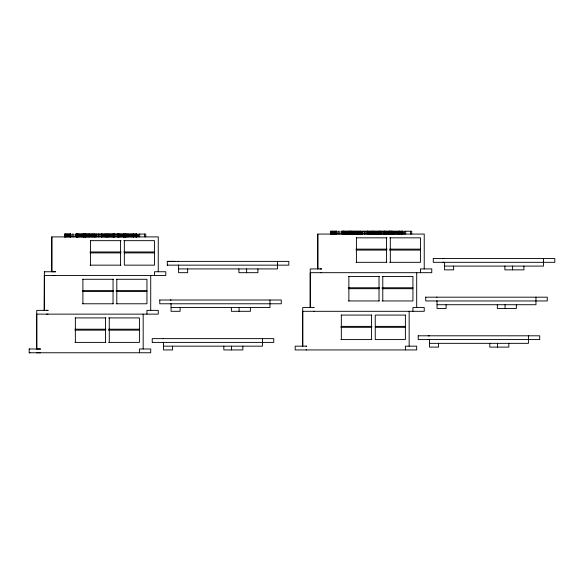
<?xml version="1.0" encoding="UTF-8"?>
<svg xmlns="http://www.w3.org/2000/svg" width="584" height="584" viewBox="0 0 584 584"><rect width="100%" height="100%" fill="white"/><g stroke="black" fill="none" stroke-linecap="round" stroke-linejoin="round"><path stroke-width="0.88" d="M139.415 352.758L139.415 348.991L150.716 348.991L150.716 352.758L29.2 352.765L29.2 348.991L29.572 348.991M29.2 348.991L40.508 348.991L36.734 348.991L36.734 310.367L48.041 310.367L46.625 310.367M44.369 271.743L44.274 310.367L44.369 275.517M51.808 236.892L51.808 271.743L51.808 236.892L158.257 236.892L158.257 271.743M152.227 342.399L152.234 338.632L273.75 338.632L273.75 342.399L152.322 342.399M167.301 265.151L167.301 261.384L288.825 261.384L288.825 265.151L167.301 265.151L167.674 265.151M317.791 234.067L317.791 268.917L317.791 234.067L424.232 234.067L424.232 268.917M444.585 258.559L442.453 258.559M178.609 261.384L178.237 261.384M321.558 272.684L320.733 272.684M55.575 275.517L52.648 275.517M437.051 297.183L436.679 297.183M171.068 300.008L170.251 300.008M314.017 311.308L313.644 311.308M48.041 314.134L46.625 314.141M429.51 335.8L428.094 335.807M163.535 338.632L163.162 338.632M306.483 349.933L306.111 349.933M40.508 352.758L36.734 352.765M178.237 265.151L178.609 265.151L178.609 272.684L187.654 272.684L187.654 268.917M436.679 300.95L437.051 300.95L437.051 308.483L446.096 308.483L446.096 304.717M313.644 307.542L314.017 307.542L302.716 307.542L302.716 346.166L302.716 311.308L424.232 311.308L424.232 307.542L412.932 307.542L412.932 311.308M163.162 342.399L163.535 342.399L163.535 349.933L172.579 349.933L172.579 346.166M306.111 346.166L306.483 346.166L295.175 346.166L295.175 349.933L416.699 349.933L416.699 346.166L405.391 346.166L405.391 349.933M373.526 231.235L402.945 231.235L402.945 234.067M136.97 236.892L136.97 234.067L107.544 234.067L107.602 236.892M356.262 237.834L387.002 237.834M389.718 237.834L420.465 237.834L420.465 262.326L389.616 262.326M90.279 240.659L121.027 240.659M123.742 240.659L154.49 240.659L154.49 265.151L124.341 265.151L124.341 240.659M356.036 249.134L387.002 249.134M389.616 249.134L420.465 249.134M356.036 250.076L386.893 250.076M389.616 250.076L420.465 250.076M90.06 251.967L121.027 251.967M123.742 251.967L154.49 251.967M90.06 252.908L120.91 252.908M124.545 252.908L154.49 252.908M167.301 261.384L174.842 261.384M356.036 262.326L386.893 262.326M442.453 262.326L444.585 262.326L444.585 269.859L453.629 269.859L453.629 266.092M90.06 265.151L120.91 265.151M444.585 266.092L543.5 266.092L543.5 258.559M178.609 268.917L277.517 268.917L277.517 261.384M320.134 268.917L321.558 268.917L310.25 268.917L310.25 307.542L310.25 272.684L431.773 272.684L431.773 268.917L420.465 268.917L420.465 272.684M52.648 271.75L55.575 271.743L44.274 271.75M44.274 275.517L165.79 275.517L165.79 271.743L154.49 271.743L154.49 275.517M348.721 276.458L379.469 276.458M382.184 276.458L412.932 276.458L412.932 300.95L382.075 300.95M82.745 279.283L113.493 279.283M116.201 279.283L146.949 279.283L146.949 303.775L116.099 303.775M348.502 287.759L379.469 287.759M382.075 287.759L412.932 287.759M348.502 288.7L379.352 288.7M382.075 288.7L412.932 288.7M82.526 290.584L113.493 290.584M116.099 290.584L146.949 290.584M82.526 291.526L113.376 291.526M116.099 291.526L146.949 291.526M348.502 300.95L379.352 300.95M170.251 303.775L171.068 303.775L171.068 311.308L180.113 311.308L180.113 307.542M82.526 303.775L113.376 303.775M437.051 304.717L535.959 304.717L535.959 297.183M171.068 307.542L269.983 307.542L269.983 300.008M341.187 315.083L371.935 315.083M75.205 317.908L105.952 317.908M108.668 317.908L139.415 317.908L139.415 342.399L108.566 342.399M340.961 326.383L371.935 326.383M375.446 326.383L405.391 326.383M340.961 327.325L371.818 327.325M375.446 327.325L405.391 327.325M74.986 329.208L105.952 329.208M108.566 329.208L139.415 329.208M74.986 330.15L105.843 330.15M108.566 330.15L139.415 330.15M340.961 339.574L371.818 339.574M428.094 339.574L429.51 339.574L429.51 347.108L438.555 347.108L438.555 343.341M74.986 342.399L105.843 342.399M429.51 343.341L528.425 343.341L528.425 335.8M163.535 346.166L262.442 346.166L262.442 338.632M29.2 352.758L30.025 352.758M523.899 266.092L523.899 269.859L504.875 269.859L504.875 266.092M516.365 304.717L516.365 308.483L497.334 308.483L497.334 304.717M512.599 266.092L512.599 269.859M508.832 343.341L508.832 347.108L489.801 347.108L489.801 343.341M505.065 304.717L505.065 308.483M497.524 343.341L497.524 347.108M416.699 272.684L416.699 307.542M411.72 234.067L411.72 231.235L404.456 231.235L404.456 234.067M410.494 231.235L410.494 234.067M409.158 311.308L409.158 346.166M405.683 231.235L405.683 234.067M402.887 231.235L402.909 234.067M402.748 231.235L402.719 234.067M402.551 231.235L402.551 234.067M402.252 231.235L402.252 234.067M401.829 231.235L401.829 234.067M401.244 231.235L401.244 234.067M400.536 231.235L400.536 234.067M399.726 231.235L399.668 234.067M399.609 231.235L399.609 234.067M399.434 231.235L399.434 234.067M399.215 231.235L399.215 234.067M399.047 231.235L399.047 234.067M398.507 231.235L398.507 234.067M397.843 231.235L397.843 234.067M397.084 231.235L397.084 234.067M396.244 231.235L396.244 234.067M395.31 231.235L395.31 234.067M394.682 231.235L394.682 234.067M394.091 231.235L394.091 234.067M393.528 231.235L393.528 234.067M392.995 231.235L392.995 234.067M392.514 231.235L392.514 234.067M392.09 231.235L392.09 234.067M391.725 231.235L391.725 234.067M391.426 231.235L391.426 234.067M391.185 231.235L391.185 234.067M391.017 231.235L391.017 234.067M390.922 231.235L390.915 234.067M390.864 231.235L390.864 234.067M390.287 231.235L390.287 234.067M390.324 237.834L390.324 262.326M389.798 231.235L389.871 234.067M389.711 231.235L389.747 234.067M389.586 231.235L389.623 234.067M389.44 231.235L389.44 234.067M389.324 231.235L389.324 234.067M388.981 231.235L388.981 234.067M388.338 231.235L388.338 234.067M387.572 231.235L387.572 234.067M386.739 231.235L386.739 234.067M386.557 237.834L386.557 262.326M386.221 231.235L386.221 234.067M385.747 231.235L385.747 234.067M385.323 231.235L385.323 234.067M384.951 231.235L384.951 234.067M384.637 231.235L384.637 234.067M384.381 231.235L384.381 234.067M384.192 231.235L384.192 234.067M384.06 231.235L384.06 234.067M383.951 231.235L383.951 234.067M383.608 231.235L383.608 234.067M382.776 231.235L382.776 234.067M382.783 276.458L382.783 300.95M381.644 231.235L381.644 234.067M380.994 231.235L380.994 234.067M380.498 231.235L380.498 234.067M380.33 231.235L380.33 234.067M379.593 231.235L379.593 234.067M379.549 231.235L379.549 234.067M379.323 231.235L379.323 234.067M379.228 231.235L379.228 234.067M379.016 276.458L379.016 300.95M378.775 231.235L378.775 234.067M378.315 231.235L378.315 234.067M377.811 231.235L377.811 234.067M377.264 231.235L377.264 234.067M376.665 231.235L376.665 234.067M376.001 231.235L376.001 234.067M375.402 231.235L375.402 234.067M374.87 231.235L374.87 234.067M374.402 231.235L374.402 234.067M374.016 231.235L374.016 234.067M373.913 231.235L373.913 234.067M373.745 231.235L373.745 234.067M373.621 234.067L373.621 231.235L373.526 234.067M372.643 234.067L372.643 231.235L361.7 231.235L361.7 234.067M372.519 231.235L372.519 234.067M372.402 231.235L372.395 234.067M372.329 231.235L372.329 234.067M372.249 231.235L372.249 234.067M372.008 231.235L372.008 234.067M371.694 231.235L371.694 234.067M371.482 315.083L371.482 339.574M370.964 231.235L370.964 234.067M370.49 231.235L370.49 234.067M369.986 231.235L369.986 234.067M369.241 231.235L369.241 234.067M368.599 231.235L368.599 234.067M368.081 231.235L368.081 234.067M367.716 231.235L367.716 234.067M367.475 231.235L367.402 234.067L367.321 231.235M367.154 231.235L367.154 234.067M367.139 231.235L367.073 234.067M365.745 231.235L365.745 234.067M364.606 231.235L364.606 234.067M364.336 231.235L364.336 234.067M362.839 231.235L362.839 234.067M362.686 231.235L362.686 234.067M361.211 234.067L361.211 231.235L341.049 231.235L341.049 234.067M361.022 231.235L361.022 234.067M360.693 231.235L360.693 234.067M360.24 231.235L360.24 234.067M359.97 231.235L359.97 234.067M359.788 231.235L359.788 234.067M358.956 231.235L358.956 234.067M358.583 231.235L358.583 234.067M358.116 231.235L358.116 234.067M357.554 231.235L357.554 234.067M356.919 231.235L356.919 234.067M356.408 237.834L356.408 262.326M356.24 231.235L356.24 234.067M355.7 231.235L355.7 234.067M355.291 231.235L355.291 234.067M355.021 231.235L355.021 234.067M354.597 231.235L354.597 234.067M354.108 231.235L354.108 234.067M353.561 231.235L353.561 234.067M352.955 231.235L352.955 234.067M352.481 231.235L352.481 234.067M352.072 231.235L352.072 234.067M351.714 231.235L351.714 234.067M351.415 231.235L351.415 234.067M351.013 231.235L351.013 234.067M350.911 231.235L350.882 234.067M350.663 231.235L350.663 234.067M350.152 231.235L350.152 234.067M349.721 231.235L349.721 234.067M349.517 231.235L349.517 234.067M349.356 231.235L349.356 234.067M349.079 231.235L349.079 234.067M348.874 276.458L348.874 300.95M348.699 231.235L348.699 234.067M348.232 231.235L348.232 234.067M347.699 231.235L347.699 234.067M347.1 231.235L347.1 234.067M346.436 231.235L346.436 234.067M345.794 231.235L345.794 234.067M345.217 231.235L345.217 234.067M344.699 231.235L344.699 234.067M344.239 231.235L344.239 234.067M343.866 231.235L343.866 234.067M343.596 231.235L343.596 234.067M343.443 231.235L343.421 234.067M343.392 231.235L343.385 234.067M343.005 231.235L343.005 234.067M342.625 231.235L342.625 234.067M342.37 231.235L342.37 234.067M341.333 315.083L341.333 339.574M339.289 234.067L339.289 231.235L338.158 231.235L338.158 234.067M336.771 234.067L336.771 231.235L330.588 231.235L330.624 234.067M336.72 231.235L336.72 234.067M336.552 231.235L336.552 234.067M336.282 231.235L336.282 234.067M335.902 231.235L335.902 234.067M335.435 231.235L335.435 234.067M334.895 231.235L334.895 234.067M334.303 231.235L334.303 234.067M333.639 231.235L333.639 234.067M332.997 231.235L332.997 234.067M332.413 231.235L332.413 234.067M331.894 231.235L331.894 234.067M331.442 231.235L331.442 234.067M331.07 231.235L331.07 234.067M330.792 231.235L330.799 234.067M257.924 268.917L257.924 272.684L238.9 272.684L238.9 268.917M250.39 307.542L250.39 311.308L231.359 311.308L231.359 307.542M246.623 268.917L246.623 272.684M242.849 346.166L242.849 349.933L223.825 349.933L223.825 346.166M239.082 307.542L239.082 311.308M231.549 346.166L231.549 349.933M150.716 275.517L150.716 310.367M146.949 314.134L146.949 310.367L158.257 310.367L158.257 314.134L36.734 314.134L36.734 348.991M145.744 236.892L145.744 234.067L138.481 234.067L138.481 236.892M144.518 234.067L144.518 236.892M143.182 314.141L143.182 348.991M139.7 234.067L139.7 236.892M136.933 234.067L136.912 236.892M136.744 234.067L136.773 236.892M136.488 234.067L136.568 236.892M136.276 234.067L136.276 236.892M135.846 234.067L135.846 236.892M135.269 234.067L135.269 236.892M134.561 234.067L134.561 236.892M133.765 234.067L133.743 236.892M133.634 234.067L133.634 236.892M133.459 234.067L133.459 236.892M133.064 234.067L133.064 236.892M132.524 234.067L132.524 236.892M131.86 234.067L131.86 236.892M131.108 234.067L131.108 236.892M130.261 234.067L130.261 236.892M129.327 234.067L129.327 236.892M128.706 234.067L128.706 236.892M128.108 234.067L128.108 236.892M127.546 234.067L127.546 236.892M127.02 234.067L127.02 236.892M126.531 234.067L126.531 236.892M126.108 234.067L126.108 236.892M125.75 234.067L125.75 236.892M125.45 234.067L125.45 236.892M125.224 234.067L125.21 236.892M125.049 234.067L125.042 236.892M124.312 234.067L124.312 236.892M123.823 234.067L123.896 236.892M123.728 234.067L123.772 236.892M123.611 234.067L123.611 236.892M123.458 234.067L123.458 236.892M123.005 234.067L123.005 236.892M122.363 234.067L122.363 236.892M121.596 234.067L121.596 236.892M120.764 234.067L120.764 236.892M120.574 240.659L120.574 265.151M120.238 234.067L120.238 236.892M119.771 234.067L119.771 236.892M119.348 234.067L119.348 236.892M118.975 234.067L118.975 236.892M118.662 234.067L118.662 236.892M118.406 234.067L118.406 236.892M118.107 234.067L118.216 236.892M117.975 234.067L118.085 236.892M117.632 234.067L117.632 236.892M117.45 234.067L117.45 236.892M116.793 234.067L116.793 236.892M116.807 279.283L116.807 303.775M115.661 234.067L115.661 236.892M114.61 234.067L114.61 236.892M114.522 234.067L114.522 236.892M114.355 234.067L114.355 236.892M113.843 234.067L113.843 236.892M113.778 234.067L113.763 236.892M113.252 234.067L113.252 236.892M113.04 279.283L113.04 303.775M112.792 234.067L112.792 236.892M112.34 234.067L112.34 236.892M111.836 234.067L111.836 236.892M111.281 234.067L111.281 236.892M110.683 234.067L110.683 236.892M110.026 234.067L110.026 236.892M109.427 234.067L109.427 236.892M109.274 317.908L109.274 342.399M108.894 234.067L108.894 236.892M108.427 234.067L108.427 236.892M108.04 234.067L108.04 236.892M107.763 234.067L107.763 236.892M107.646 234.067L107.646 236.892M106.668 236.892L106.668 234.067L95.725 234.067L95.725 236.892M106.412 234.067L106.478 236.892M106.23 234.067L106.273 236.892M106.032 234.067L106.032 236.892M105.711 234.067L105.711 236.892M105.5 317.908L105.5 342.399M104.989 234.067L104.989 236.892M104.514 234.067L104.514 236.892M104.01 234.067L104.01 236.892M103.266 234.067L103.266 236.892M102.623 234.067L102.623 236.892M102.105 234.067L102.105 236.892M101.74 234.067L101.689 236.892M101.499 234.067L101.499 236.892M101.346 234.067L101.368 236.892M101.098 234.067L101.068 236.892M99.769 234.067L99.769 236.892M98.63 234.067L98.63 236.892M98.36 234.067L98.36 236.892M96.864 234.067L96.864 236.892M96.71 234.067L96.71 236.892M95.236 236.892L95.302 234.067L75.073 234.067L75.073 236.892M95.082 234.067L95.039 236.892M94.718 234.067L94.718 236.892M94.265 234.067L94.265 236.892M93.995 234.067L93.995 236.892M93.805 234.067L93.805 236.892M92.973 234.067L92.973 236.892M92.608 234.067L92.608 236.892M92.133 234.067L92.133 236.892M91.579 234.067L91.579 236.892M90.943 234.067L90.943 236.892M90.432 240.659L90.432 265.151M90.264 234.067L90.264 236.892M89.717 234.067L89.717 236.892M89.316 234.067L89.316 236.892M89.045 234.067L89.045 236.892M88.615 234.067L88.615 236.892M88.133 234.067L88.133 236.892M87.585 234.067L87.585 236.892M86.972 234.067L86.972 236.892M86.505 234.067L86.505 236.892M86.089 234.067L86.089 236.892M85.739 234.067L85.739 236.892M85.439 234.067L85.439 236.892M85.206 234.067L85.206 236.892M85.038 234.067L85.038 236.892M84.899 234.067L84.935 236.892M84.68 234.067L84.68 236.892M84.176 234.067L84.176 236.892M83.746 234.067L83.746 236.892M83.373 234.067L83.381 236.892M83.103 234.067L83.103 236.892M82.899 279.283L82.899 303.775M82.724 234.067L82.724 236.892M82.256 234.067L82.256 236.892M81.724 234.067L81.724 236.892M81.125 234.067L81.125 236.892M80.461 234.067L80.461 236.892M79.818 234.067L79.818 236.892M79.234 234.067L79.234 236.892M78.716 234.067L78.716 236.892M78.263 234.067L78.263 236.892M77.891 234.067L77.84 236.892M77.621 234.067L77.614 236.892M77.497 234.067L77.46 236.892M77.409 234.067L77.416 236.892M77.03 234.067L77.03 236.892M76.65 234.067L76.65 236.892M76.395 234.067L76.395 236.892M76.256 234.067L76.256 236.892M76.212 234.067L76.212 236.892M75.358 317.908L75.358 342.399M73.314 236.892L73.314 234.067L72.175 234.067L72.175 236.892M70.795 236.892L70.795 234.067L64.612 234.067L64.612 236.892M70.737 234.067L70.737 236.892M70.576 234.067L70.576 236.892M70.306 234.067L70.306 236.892M69.919 234.067L69.919 236.892M69.452 234.067L69.452 236.892M68.919 234.067L68.919 236.892M68.321 234.067L68.321 236.892M67.664 234.067L67.664 236.892M67.021 234.067L67.021 236.892M66.437 234.067L66.437 236.892M65.919 234.067L65.919 236.892M65.459 234.067L65.459 236.892M64.817 234.067L64.824 236.892M159.768 300.008L159.768 303.775L281.284 303.775L281.284 300.008L159.768 300.008M418.21 335.8L418.21 339.574L539.726 339.574L539.726 335.8L418.21 335.8M425.743 297.183L425.743 300.95L547.266 300.95L547.266 297.183L425.743 297.183M433.284 258.559L433.284 262.326L554.8 262.326L554.8 258.559L433.284 258.559M405.391 315.083L375.249 315.083L375.249 339.574L405.391 339.574L405.391 315.083M379.812 234.067L379.819 231.235L379.746 234.067M351.232 234.067L351.232 231.235L351.181 234.067M342.231 234.067L342.231 231.235L342.188 234.067M124.939 236.892L124.939 234.067L124.888 236.892M113.617 236.892L113.617 234.067L113.573 236.892M83.592 236.892L83.592 234.067L83.541 236.892M65.087 236.892L65.087 234.067L65.043 236.892"/></g></svg>
